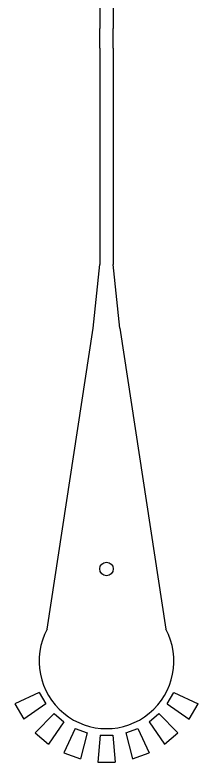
# Model space of a CAD drawing. Header units: inches. Extents: x 1277 to 1304299, y 7085 to 100777.
# Drawn here: x 1299114 to 1300473, y 85361 to 90888 of the extents above; entities that cross this region are included whole.
import ezdxf

# ---------------------------------------------------------------- set-up
doc = ezdxf.new("R2010")
doc.units = ezdxf.units.IN
doc.header["$MEASUREMENT"] = 0

msp = doc.modelspace()

# ---------------------------------------------------------------- linework, layer by layer
for p, q in [((1299743.5, 92127.4), (1299743.5, 90789)), ((1299843.5, 92127.4), (1299843.5, 90789)), ((1299743.5, 90642.4), (1299743.5, 90789)), ((1299843.5, 90642.4), (1299843.5, 90789)), ((1299743.5, 90642.4), (1299743.5, 89041.5)), ((1299843.5, 90642.4), (1299843.5, 89041.5)), ((1299693.5, 88570.9), (1299743.5, 89041.5)), ((1299893.5, 88570.9), (1299843.5, 89041.5)), ((1299353, 86344.9), (1299693.5, 88570.9)), ((1299893.5, 88570.9), (1300233.7, 86344.9)), ((1299294.9, 85875.7), (1299113.6, 85791.2)), ((1299294.9, 85875.7), (1299342.8, 85792.7)), ((1300243.9, 85792.7), (1300291.8, 85875.7)), ((1300291.8, 85875.7), (1300473.1, 85791.2)), ((1299113.6, 85791.2), (1299179, 85678)), ((1299342.8, 85792.7), (1299179, 85678)), ((1300243.9, 85792.7), (1300407.7, 85678)), ((1300407.7, 85678), (1300473.1, 85791.2)), ((1299404.4, 85719.2), (1299263, 85577.8)), ((1299404.4, 85719.2), (1299477.9, 85657.6)), ((1300108.8, 85657.6), (1300182.3, 85719.2)), ((1300182.3, 85719.2), (1300323.7, 85577.8)), ((1299477.9, 85657.6), (1299363.2, 85493.8)), ((1300108.8, 85657.6), (1300223.5, 85493.8)), ((1299263, 85577.8), (1299363.2, 85493.8)), ((1299560.9, 85609.7), (1299476.4, 85428.4)), ((1299560.9, 85609.7), (1299651, 85576.9)), ((1299651, 85576.9), (1299599.2, 85383.7)), ((1299935.7, 85576.9), (1300025.8, 85609.7)), ((1299935.7, 85576.9), (1299987.5, 85383.7)), ((1300025.8, 85609.7), (1300110.3, 85428.4)), ((1300223.5, 85493.8), (1300323.7, 85577.8)), ((1299745.4, 85560.2), (1299728, 85361)), ((1299745.4, 85560.2), (1299841.3, 85560.2)), ((1299841.3, 85560.2), (1299858.7, 85361)), ((1299476.4, 85428.4), (1299599.2, 85383.7)), ((1299987.5, 85383.7), (1300110.3, 85428.4)), ((1299728, 85361), (1299858.7, 85361))]:
    msp.add_line(p, q)
msp.add_circle((1299793.4, 86789.9), 50)
msp.add_arc((1299793.4, 86108.1), 500, 151.7306, 28.2694)

doc.saveas('drawing.dxf')
